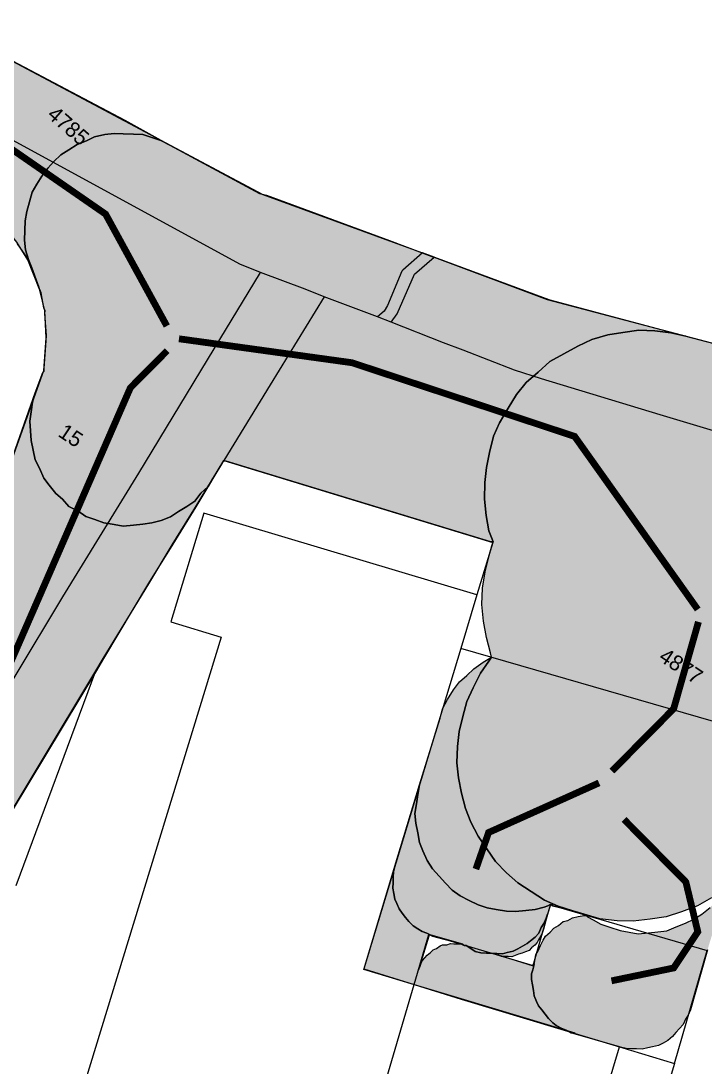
# Model space of a CAD drawing. Header units: metres. Extents: x -334141 to -333355, y -28168 to -27441.
# Drawn here: x -333707 to -333651.6, y -27686.8 to -27602.1 of the extents above; entities that cross this region are included whole.
import ezdxf

# ---------------------------------------------------------------- set-up
doc = ezdxf.new("R2010")
doc.units = ezdxf.units.M
for name, color, linetype, lineweight, true_color in [('EB-12-STREET-16-26M', 7, 'CONTINUOUS', 18, 0x4a5a46), ('EB-12-STREET-9-16M', 7, 'CONTINUOUS', 18, 0x84917d), ('EB-12-STREET-OVER-26M', 7, 'CONTINUOUS', 18, 0x2b3529), ('EB-12-STREET-UNDER-9M', 7, 'CONTINUOUS', 18, 0xb7c0b2), ('EB-12-STREET-VOID', 7, 'CONTINUOUS', 18, 0xe5e8e1), ('EB-BASE-EASEMENTS', 7, 'CONTINUOUS', 18, 0x71806b), ('EB-BASE-PARCEL-NUMBERS', 7, 'CONTINUOUS', 9, 0x8a8d90), ('EB-BASE-PARCELS', 7, 'CONTINUOUS', 18, 0x8a8d90), ('EB-BASE-SECTIONS', 7, 'CONTINUOUS', 9, 0xded8cf), ('EB-BASE-STRUCTURES', 7, 'CONTINUOUS', 18, 0x4e504d)]:
    doc.layers.add(name, color=color, linetype=linetype, lineweight=lineweight, true_color=true_color)
doc.styles.add('OD-INTER', font='Inter.ttf')

msp = doc.modelspace()

# ---------------------------------------------------------------- hatches: boundary and pattern name
at = {"layer": 'EB-12-STREET-VOID', "transparency": 33554630}
for points in [[(-333706.353, -27621.509), (-333706.442, -27621.395), (-333706.438, -27621.284), (-333707.231, -27620.146), (-333707.408, -27619.917), (-333708.559, -27618.434), (-333708.555, -27618.323), (-333708.648, -27618.319), (-333710.169, -27616.823), (-333710.35, -27616.705), (-333710.8, -27616.356), (-333710.893, -27616.353), (-333710.981, -27616.239), (-333718.731, -27612.857), (-333719.185, -27612.619), (-333719.547, -27612.384), (-333719.909, -27612.149), (-333720.175, -27611.807), (-333720.533, -27611.461), (-333720.706, -27611.122), (-333720.968, -27610.669), (-333721.141, -27610.33), (-333721.311, -27609.88), (-333721.387, -27609.433), (-333721.464, -27608.986), (-333721.448, -27608.543), (-333721.433, -27608.099), (-333721.325, -27607.659), (-333721.22, -27607.33), (-333721.02, -27606.893), (-333720.819, -27606.456), (-333720.623, -27606.13), (-333720.33, -27605.696), (-333720.044, -27605.484), (-333719.755, -27605.161), (-333719.374, -27604.842), (-333716.618, -27602.83), (-333716.24, -27602.621), (-333715.863, -27602.412), (-333715.485, -27602.204), (-333715.019, -27602.109), (-333714.645, -27602.011), (-333714.179, -27601.917), (-333713.994, -27601.923), (-333714.356, -27601.688), (-333714.622, -27601.346), (-333714.622, -27601.346), (-333714.714, -27601.343), (-333733.374, -27589.694), (-333733.374, -27589.694), (-333715.619, -27600.756), (-333714.891, -27601.115), (-333714.256, -27601.47), (-333713.524, -27601.718), (-333712.788, -27601.855), (-333712.048, -27601.881), (-333711.216, -27601.91), (-333710.476, -27601.936), (-333709.729, -27601.741), (-333708.985, -27601.656), (-333708.326, -27601.346), (-333707.575, -27601.04), (-333706.912, -27600.619), (-333706.342, -27600.195), (-333705.767, -27599.66), (-333707.972, -27601.803), (-333708.261, -27602.126), (-333708.639, -27602.334), (-333709.017, -27602.543), (-333709.394, -27602.752), (-333709.86, -27602.846), (-333710.238, -27603.055), (-333710.7, -27603.039), (-333710.978, -27603.029), (-333710.982, -27603.14), (-333710.624, -27603.485), (-333710.358, -27603.828), (-333710.266, -27603.831), (-333710.181, -27604.056), (-333710.088, -27604.059), (-333698.545, -27610.128), (-333698.545, -27610.128), (-333694.913, -27612.144), (-333695.641, -27611.785), (-333696.373, -27611.537), (-333697.105, -27611.289), (-333697.845, -27611.263), (-333698.677, -27611.234), (-333699.417, -27611.208), (-333700.16, -27611.292), (-333701, -27611.485), (-333701.659, -27611.794), (-333702.411, -27612.101), (-333703.074, -27612.522), (-333703.736, -27612.942), (-333704.311, -27613.477), (-333704.793, -27614.015), (-333705.278, -27614.664), (-333705.672, -27615.316), (-333706.065, -27615.968), (-333706.277, -27616.738), (-333706.49, -27617.508), (-333706.61, -27618.28), (-333706.637, -27619.056), (-333706.664, -27619.833), (-333706.599, -27620.612), (-333706.349, -27621.398), (-333706.095, -27622.073), (-333705.503, -27623.648), (-333705.503, -27623.648), (-333706.353, -27621.509)], [(-333691.815, -27639.783), (-333692.39, -27640.318), (-333692.876, -27640.967), (-333693.538, -27641.388), (-333694.201, -27641.808), (-333694.864, -27642.229), (-333695.616, -27642.536), (-333696.363, -27642.731), (-333697.107, -27642.816), (-333697.85, -27642.901), (-333698.687, -27642.982), (-333699.422, -27642.845), (-333700.251, -27642.705), (-333700.982, -27642.457), (-333701.714, -27642.209), (-333702.346, -27641.743), (-333703.074, -27641.384), (-333703.609, -27640.81), (-333704.148, -27640.347), (-333704.679, -27639.662), (-333705.122, -27639.092), (-333705.465, -27638.303), (-333705.811, -27637.624), (-333705.969, -27636.842), (-333706.126, -27636.059), (-333706.191, -27635.28), (-333706.256, -27634.5), (-333706.136, -27633.727), (-333706.017, -27632.955), (-333705.804, -27632.185), (-333705.191, -27630.542), (-333705.094, -27630.434), (-333705.087, -27630.212), (-333704.916, -27627.998), (-333704.9, -27627.555), (-333705.022, -27625.774), (-333705.015, -27625.552), (-333705.099, -27625.327), (-333705.334, -27624.098), (-333705.503, -27623.648), (-333706.095, -27622.073), (-333706.349, -27621.398), (-333706.599, -27620.612), (-333706.664, -27619.833), (-333706.637, -27619.056), (-333706.61, -27618.28), (-333706.49, -27617.508), (-333706.277, -27616.738), (-333706.065, -27615.968), (-333705.672, -27615.316), (-333705.278, -27614.664), (-333704.793, -27614.015), (-333704.311, -27613.477), (-333703.736, -27612.942), (-333703.074, -27612.522), (-333702.411, -27612.101), (-333701.659, -27611.794), (-333701, -27611.485), (-333700.16, -27611.292), (-333699.417, -27611.208), (-333698.677, -27611.234), (-333697.845, -27611.263), (-333697.105, -27611.289), (-333696.373, -27611.537), (-333695.641, -27611.785), (-333694.913, -27612.144), (-333687.646, -27616.063), (-333687.095, -27616.194), (-333677.134, -27619.876), (-333674.484, -27620.857), (-333673.571, -27621.222), (-333673.478, -27621.226), (-333664.523, -27624.539), (-333664.157, -27624.663), (-333653.151, -27627.605), (-333654.346, -27627.34), (-333655.636, -27627.184), (-333656.931, -27627.138), (-333658.233, -27627.314), (-333659.443, -27627.494), (-333660.753, -27627.891), (-333661.882, -27628.407), (-333663.015, -27629.033), (-333664.148, -27629.659), (-333665.104, -27630.513), (-333666.06, -27631.367), (-333666.835, -27632.339), (-333667.521, -27633.425), (-333668.211, -27634.622), (-333668.713, -27635.714), (-333669.037, -27637.035), (-333669.265, -27638.248), (-333669.401, -27639.464), (-333669.448, -27640.795), (-333669.31, -27642.132), (-333669.075, -27643.361), (-333668.821, -27644.036), (-333668.737, -27644.261), (-333668.737, -27644.261), (-333668.922, -27644.255), (-333690.354, -27637.726), (-333690.539, -27637.719), (-333690.636, -27637.827), (-333691.422, -27639.131), (-333691.815, -27639.783)], [(-333668.88, -27653.581), (-333668.961, -27653.245), (-333669.288, -27652.012), (-333669.518, -27650.672), (-333669.656, -27649.335), (-333669.609, -27648.005), (-333669.377, -27646.681), (-333669.053, -27645.36), (-333668.841, -27644.59), (-333668.737, -27644.261), (-333668.821, -27644.036), (-333669.075, -27643.361), (-333669.31, -27642.132), (-333669.448, -27640.795), (-333669.401, -27639.464), (-333669.265, -27638.248), (-333669.037, -27637.035), (-333668.713, -27635.714), (-333668.211, -27634.622), (-333667.521, -27633.425), (-333666.835, -27632.339), (-333666.06, -27631.367), (-333665.104, -27630.513), (-333664.148, -27629.659), (-333663.015, -27629.033), (-333661.882, -27628.407), (-333660.753, -27627.891), (-333659.443, -27627.494), (-333658.233, -27627.314), (-333656.931, -27627.138), (-333655.636, -27627.184), (-333654.346, -27627.34), (-333653.151, -27627.605), (-333636.549, -27631.965), (-333635.359, -27632.34), (-333634.172, -27632.826), (-333633.082, -27633.419), (-333632.089, -27634.12), (-333631.099, -27634.932), (-333630.206, -27635.852), (-333629.409, -27636.879), (-333628.704, -27637.903), (-333628.096, -27639.035), (-333627.677, -27640.271), (-333627.254, -27641.396), (-333627.019, -27642.625), (-333626.881, -27643.962), (-333626.924, -27645.182), (-333627.064, -27646.509), (-333627.292, -27647.722), (-333627.612, -27648.932), (-333628.117, -27650.135), (-333628.711, -27651.224), (-333629.398, -27652.31), (-333629.586, -27652.414), (-333629.691, -27652.744), (-333629.899, -27653.402), (-333632.335, -27662.086), (-333632.339, -27662.197), (-333632.763, -27663.736), (-333633.176, -27664.943), (-333633.678, -27666.035), (-333634.364, -27667.121), (-333635.143, -27668.204), (-333635.918, -27669.175), (-333636.874, -27670.03), (-333637.922, -27670.881), (-333638.963, -27671.51), (-333640.184, -27672.022), (-333641.313, -27672.537), (-333642.619, -27672.824), (-333643.829, -27673.004), (-333645.128, -27673.069), (-333646.422, -27673.023), (-333647.713, -27672.867), (-333648.907, -27672.602), (-333649.639, -27672.355), (-333649.916, -27672.345), (-333649.916, -27672.345), (-333651.053, -27673.082), (-333652.186, -27673.708), (-333653.5, -27674.216), (-333654.718, -27674.618), (-333656.02, -27674.794), (-333657.415, -27674.966), (-333658.709, -27674.921), (-333660.092, -27674.761), (-333661.375, -27674.383), (-333662.292, -27674.128), (-333663.482, -27673.753), (-333664.576, -27673.271), (-333665.662, -27672.566), (-333666.748, -27671.862), (-333667.645, -27671.053), (-333668.539, -27670.133), (-333669.243, -27669.11), (-333669.948, -27668.086), (-333670.556, -27666.954), (-333670.979, -27665.829), (-333671.306, -27664.596), (-333671.54, -27663.367), (-333671.682, -27662.141), (-333671.635, -27660.81), (-333671.5, -27659.594), (-333671.179, -27658.384), (-333670.859, -27657.174), (-333670.357, -27656.082), (-333669.759, -27654.882), (-333669.077, -27653.907), (-333668.88, -27653.581)], [(-333718.958, -27669.131), (-333718.866, -27669.134), (-333718.773, -27669.138), (-333718.307, -27669.043), (-333717.841, -27668.949), (-333717.378, -27668.965), (-333716.916, -27668.981), (-333716.55, -27669.105), (-333716.365, -27669.112), (-333716.365, -27669.112), (-333716.631, -27668.769), (-333716.896, -27668.427), (-333717.066, -27667.977), (-333717.239, -27667.638), (-333717.408, -27667.188), (-333717.485, -27666.741), (-333717.469, -27666.297), (-333717.546, -27665.851), (-333717.438, -27665.41), (-333717.422, -27664.967), (-333717.222, -27664.53), (-333709.713, -27643.259), (-333709.713, -27643.259), (-333705.804, -27632.185), (-333706.017, -27632.955), (-333706.136, -27633.727), (-333706.256, -27634.5), (-333706.191, -27635.28), (-333706.126, -27636.059), (-333705.969, -27636.842), (-333705.811, -27637.624), (-333705.465, -27638.303), (-333705.122, -27639.092), (-333704.679, -27639.662), (-333704.148, -27640.347), (-333703.609, -27640.81), (-333703.074, -27641.384), (-333702.346, -27641.743), (-333701.714, -27642.209), (-333700.982, -27642.457), (-333700.251, -27642.705), (-333699.422, -27642.845), (-333698.687, -27642.982), (-333697.85, -27642.901), (-333697.107, -27642.816), (-333696.363, -27642.731), (-333695.616, -27642.536), (-333694.864, -27642.229), (-333694.201, -27641.808), (-333693.538, -27641.388), (-333692.876, -27640.967), (-333692.39, -27640.318), (-333691.815, -27639.783), (-333691.422, -27639.131), (-333692.799, -27641.414), (-333692.799, -27641.414), (-333694.665, -27644.456), (-333696.628, -27647.606), (-333696.628, -27647.606), (-333700.268, -27653.694), (-333700.858, -27654.673), (-333709.118, -27668.368), (-333709.411, -27668.802), (-333709.7, -27669.125), (-333709.989, -27669.448), (-333710.367, -27669.656), (-333710.748, -27669.976), (-333711.126, -27670.185), (-333711.5, -27670.282), (-333711.97, -27670.488), (-333712.34, -27670.475), (-333712.806, -27670.569), (-333713.268, -27670.553), (-333713.638, -27670.54), (-333714.097, -27670.413), (-333714.097, -27670.413), (-333713.923, -27670.752), (-333713.658, -27671.094), (-333713.392, -27671.437), (-333713.223, -27671.887), (-333713.146, -27672.334), (-333712.977, -27672.784), (-333712.992, -27673.227), (-333713.008, -27673.671), (-333713.024, -27674.114), (-333713.132, -27674.554), (-333713.24, -27674.994), (-333713.441, -27675.431), (-333713.637, -27675.758), (-333718.457, -27683.802), (-333718.457, -27683.802), (-333716.294, -27680.215), (-333715.993, -27679.56), (-333715.692, -27678.904), (-333715.388, -27678.138), (-333715.268, -27677.365), (-333715.148, -27676.592), (-333715.213, -27675.813), (-333715.278, -27675.034), (-333715.436, -27674.251), (-333715.593, -27673.468), (-333715.94, -27672.79), (-333716.286, -27672.112), (-333716.632, -27671.433), (-333717.167, -27670.86), (-333717.703, -27670.286), (-333718.334, -27669.819), (-333718.966, -27669.353), (-333719.601, -27668.997), (-333720.329, -27668.639), (-333718.958, -27669.131)], [(-333663.944, -27673.737), (-333663.941, -27673.626), (-333664.125, -27673.619), (-333664.314, -27673.724), (-333664.596, -27673.825), (-333665.343, -27674.021), (-333666.087, -27674.105), (-333666.923, -27674.187), (-333667.662, -27674.161), (-333668.491, -27674.02), (-333669.227, -27673.884), (-333669.958, -27673.636), (-333670.686, -27673.277), (-333671.414, -27672.918), (-333672.046, -27672.452), (-333672.581, -27671.878), (-333673.116, -27671.304), (-333673.652, -27670.73), (-333674.09, -27670.049), (-333674.433, -27669.259), (-333674.687, -27668.584), (-333674.844, -27667.802), (-333675.002, -27667.019), (-333675.067, -27666.24), (-333674.947, -27665.467), (-333674.827, -27664.694), (-333674.707, -27663.921), (-333673.036, -27658.541), (-333672.824, -27657.771), (-333672.427, -27657.008), (-333671.937, -27656.248), (-333671.451, -27655.599), (-333670.877, -27655.065), (-333670.303, -27654.53), (-333669.543, -27654.002), (-333668.88, -27653.581), (-333669.077, -27653.907), (-333669.759, -27654.882), (-333670.357, -27656.082), (-333670.859, -27657.174), (-333671.179, -27658.384), (-333671.5, -27659.594), (-333671.635, -27660.81), (-333671.682, -27662.141), (-333671.54, -27663.367), (-333671.306, -27664.596), (-333670.979, -27665.829), (-333670.556, -27666.954), (-333669.948, -27668.086), (-333669.243, -27669.11), (-333668.539, -27670.133), (-333667.645, -27671.053), (-333666.748, -27671.862), (-333665.662, -27672.566), (-333664.576, -27673.271), (-333663.482, -27673.753), (-333662.292, -27674.128), (-333663.944, -27673.737)], [(-333664.129, -27673.73), (-333664.129, -27673.73), (-333664.338, -27674.389), (-333664.442, -27674.718), (-333664.643, -27675.155), (-333664.839, -27675.481), (-333665.04, -27675.918), (-333665.329, -27676.241), (-333665.71, -27676.561), (-333665.996, -27676.773), (-333666.373, -27676.981), (-333666.751, -27677.19), (-333667.129, -27677.399), (-333667.595, -27677.493), (-333667.969, -27677.591), (-333668.431, -27677.575), (-333668.893, -27677.559), (-333669.263, -27677.546), (-333669.725, -27677.529), (-333670.184, -27677.402), (-333670.546, -27677.167), (-333670.908, -27676.932), (-333671.093, -27676.926), (-333671.181, -27676.812), (-333673.658, -27676.169), (-333674.113, -27675.931), (-333674.479, -27675.807), (-333674.841, -27675.573), (-333675.203, -27675.338), (-333675.561, -27674.992), (-333675.827, -27674.65), (-333676.092, -27674.307), (-333676.358, -27673.965), (-333676.527, -27673.515), (-333676.7, -27673.176), (-333676.777, -27672.729), (-333676.854, -27672.282), (-333676.838, -27671.839), (-333676.823, -27671.395), (-333676.807, -27670.952), (-333676.699, -27670.512), (-333674.707, -27663.921), (-333674.827, -27664.694), (-333674.947, -27665.467), (-333675.067, -27666.24), (-333675.002, -27667.019), (-333674.844, -27667.802), (-333674.687, -27668.584), (-333674.433, -27669.259), (-333674.09, -27670.049), (-333673.652, -27670.73), (-333673.116, -27671.304), (-333672.581, -27671.878), (-333672.046, -27672.452), (-333671.414, -27672.918), (-333670.686, -27673.277), (-333669.958, -27673.636), (-333669.227, -27673.884), (-333668.491, -27674.02), (-333667.662, -27674.161), (-333666.923, -27674.187), (-333666.087, -27674.105), (-333665.343, -27674.021), (-333664.596, -27673.825), (-333664.314, -27673.724), (-333664.125, -27673.619), (-333664.125, -27673.619), (-333664.129, -27673.73)], [(-333671.338, -27681.247), (-333675.094, -27680.115), (-333679.215, -27678.86), (-333676.699, -27670.512), (-333676.807, -27670.952), (-333676.823, -27671.395), (-333676.838, -27671.839), (-333676.854, -27672.282), (-333676.777, -27672.729), (-333676.7, -27673.176), (-333676.527, -27673.515), (-333676.358, -27673.965), (-333676.092, -27674.307), (-333675.827, -27674.65), (-333675.561, -27674.992), (-333675.203, -27675.338), (-333674.841, -27675.573), (-333674.479, -27675.807), (-333674.113, -27675.931), (-333673.658, -27676.169), (-333671.181, -27676.812), (-333671.181, -27676.812), (-333673.932, -27676.049), (-333673.932, -27676.049), (-333673.932, -27676.049), (-333673.936, -27676.16), (-333674.773, -27678.905), (-333674.673, -27678.687), (-333674.569, -27678.357), (-333674.468, -27678.139), (-333674.276, -27677.924), (-333674.083, -27677.708), (-333673.798, -27677.497), (-333673.605, -27677.281), (-333673.324, -27677.18), (-333673.038, -27676.968), (-333672.85, -27676.864), (-333672.48, -27676.877), (-333672.198, -27676.776), (-333671.921, -27676.786), (-333671.644, -27676.795), (-333671.366, -27676.805), (-333671.093, -27676.926), (-333671.093, -27676.926), (-333670.908, -27676.932), (-333670.546, -27677.167), (-333670.184, -27677.402), (-333669.725, -27677.529), (-333669.263, -27677.546), (-333668.893, -27677.559), (-333668.431, -27677.575), (-333667.969, -27677.591), (-333667.595, -27677.493), (-333667.129, -27677.399), (-333666.751, -27677.19), (-333666.373, -27676.981), (-333665.996, -27676.773), (-333665.71, -27676.561), (-333665.329, -27676.241), (-333665.04, -27675.918), (-333664.839, -27675.481), (-333664.643, -27675.155), (-333664.442, -27674.718), (-333664.338, -27674.389), (-333664.658, -27675.599), (-333664.762, -27675.928), (-333664.863, -27676.147), (-333665.059, -27676.473), (-333665.16, -27676.691), (-333665.352, -27676.906), (-333665.638, -27677.118), (-333665.83, -27677.334), (-333666.112, -27677.435), (-333666.393, -27677.536), (-333666.674, -27677.637), (-333666.956, -27677.738), (-333667.237, -27677.839), (-333667.514, -27677.829), (-333667.792, -27677.82), (-333668.069, -27677.81), (-333668.342, -27677.689), (-333665.504, -27678.566), (-333665.504, -27678.566), (-333665.504, -27678.566), (-333665.5, -27678.455), (-333665.407, -27678.459), (-333665.515, -27678.899), (-333665.619, -27679.228), (-333665.635, -27679.672), (-333665.558, -27680.119), (-333665.481, -27680.565), (-333665.405, -27681.012), (-333665.235, -27681.462), (-333665.062, -27681.801), (-333664.797, -27682.144), (-333664.531, -27682.486), (-333664.265, -27682.828), (-333663.907, -27683.174), (-333663.638, -27683.406), (-333663.183, -27683.644), (-333662.817, -27683.768), (-333662.455, -27684.002), (-333662.085, -27684.015), (-333671.338, -27681.247)], [(-333649.92, -27672.456), (-333651.387, -27677.288), (-333651.387, -27677.288), (-333652.761, -27682.124), (-333652.961, -27682.561), (-333653.158, -27682.887), (-333653.359, -27683.324), (-333653.648, -27683.647), (-333653.937, -27683.97), (-333654.226, -27684.293), (-333654.608, -27684.612), (-333654.985, -27684.821), (-333655.363, -27685.03), (-333655.829, -27685.124), (-333656.203, -27685.222), (-333656.669, -27685.317), (-333657.131, -27685.3), (-333657.594, -27685.284), (-333657.964, -27685.271), (-333658.422, -27685.144), (-333658.514, -27685.141), (-333662.455, -27684.002), (-333662.817, -27683.768), (-333663.183, -27683.644), (-333663.638, -27683.406), (-333663.907, -27683.174), (-333664.265, -27682.828), (-333664.531, -27682.486), (-333664.797, -27682.144), (-333665.062, -27681.801), (-333665.235, -27681.462), (-333665.405, -27681.012), (-333665.481, -27680.565), (-333665.558, -27680.119), (-333665.635, -27679.672), (-333665.619, -27679.228), (-333665.515, -27678.899), (-333665.407, -27678.459), (-333665.287, -27677.686), (-333665.091, -27677.36), (-333664.89, -27676.923), (-333664.689, -27676.486), (-333664.493, -27676.16), (-333664.111, -27675.84), (-333663.822, -27675.517), (-333663.444, -27675.309), (-333663.063, -27674.989), (-333662.689, -27674.891), (-333662.311, -27674.683), (-333661.845, -27674.588), (-333661.379, -27674.493), (-333661.194, -27674.5), (-333661.194, -27674.5), (-333661.105, -27674.614), (-333660.651, -27674.852), (-333660.016, -27675.208), (-333659.284, -27675.455), (-333658.459, -27675.707), (-333657.724, -27675.844), (-333656.988, -27675.981), (-333656.152, -27675.899), (-333655.408, -27675.814), (-333654.664, -27675.73), (-333653.913, -27675.423), (-333653.162, -27675.116), (-333652.503, -27674.807), (-333651.84, -27674.386), (-333651.173, -27673.855), (-333650.691, -27673.316), (-333650.205, -27672.668), (-333650.109, -27672.56), (-333649.916, -27672.345), (-333649.92, -27672.456)]]:
    msp.add_hatch(color=256, dxfattribs=at).paths.add_polyline_path(points)

# ---------------------------------------------------------------- linework, layer by layer
at = {"layer": 'EB-12-STREET-16-26M', "const_width": 0.55}
msp.add_lwpolyline([(-333652.173, -27649.73), (-333662.14, -27635.724), (-333680.167, -27629.759), (-333694.171, -27627.822)], dxfattribs=at)
at = {"layer": 'EB-12-STREET-9-16M', "const_width": 0.55}
for points in [[(-333695.153, -27626.788), (-333700.11, -27617.733), (-333713.123, -27608.726)], [(-333730.186, -27677.727), (-333725.153, -27676.794), (-333715.129, -27670.82), (-333698.106, -27631.791), (-333695.131, -27628.787)], [(-333670.134, -27670.743), (-333669.104, -27667.782), (-333660.167, -27663.768)]]:
    msp.add_lwpolyline(points, dxfattribs=at)
at = {"layer": 'EB-12-STREET-OVER-26M', "const_width": 0.55}
msp.add_lwpolyline([(-333659.115, -27662.806), (-333654.123, -27657.765), (-333652.116, -27650.731)], dxfattribs=at)
at = {"layer": 'EB-12-STREET-UNDER-9M', "const_width": 0.55}
msp.add_lwpolyline([(-333659.159, -27679.789), (-333654.123, -27678.746), (-333652.168, -27675.818), (-333653.137, -27671.787), (-333658.142, -27666.726)], dxfattribs=at)
at = {"layer": 'EB-12-STREET-VOID'}
for points in [[(-333710.088, -27604.059), (-333698.545, -27610.128), (-333698.545, -27610.128), (-333694.913, -27612.144), (-333695.641, -27611.785), (-333696.373, -27611.537), (-333697.105, -27611.289), (-333697.845, -27611.263), (-333698.677, -27611.234), (-333699.417, -27611.208), (-333700.16, -27611.292), (-333701, -27611.485), (-333701.659, -27611.794), (-333702.411, -27612.101), (-333703.074, -27612.522), (-333703.736, -27612.942), (-333704.311, -27613.477), (-333704.793, -27614.015), (-333705.278, -27614.664), (-333705.672, -27615.316), (-333706.065, -27615.968), (-333706.277, -27616.738), (-333706.49, -27617.508), (-333706.61, -27618.28), (-333706.637, -27619.056), (-333706.664, -27619.833), (-333706.599, -27620.612), (-333706.349, -27621.398), (-333706.095, -27622.073), (-333705.503, -27623.648), (-333705.503, -27623.648), (-333706.353, -27621.509), (-333706.353, -27621.509), (-333706.442, -27621.395), (-333706.438, -27621.284), (-333707.231, -27620.146)], [(-333651.053, -27673.082), (-333652.186, -27673.708), (-333653.5, -27674.216), (-333654.718, -27674.618), (-333656.02, -27674.794), (-333657.415, -27674.966), (-333658.709, -27674.921), (-333660.092, -27674.761), (-333661.375, -27674.383), (-333662.292, -27674.128), (-333663.482, -27673.753), (-333664.576, -27673.271), (-333665.662, -27672.566), (-333666.748, -27671.862), (-333667.645, -27671.053), (-333668.539, -27670.133), (-333669.243, -27669.11), (-333669.948, -27668.086), (-333670.556, -27666.954), (-333670.979, -27665.829), (-333671.306, -27664.596), (-333671.54, -27663.367), (-333671.682, -27662.141), (-333671.635, -27660.81), (-333671.5, -27659.594), (-333671.179, -27658.384), (-333670.859, -27657.174), (-333670.357, -27656.082), (-333669.759, -27654.882), (-333669.077, -27653.907), (-333668.88, -27653.581), (-333668.88, -27653.581), (-333668.961, -27653.245), (-333669.288, -27652.012), (-333669.518, -27650.672), (-333669.656, -27649.335), (-333669.609, -27648.005), (-333669.377, -27646.681), (-333669.053, -27645.36), (-333668.841, -27644.59), (-333668.737, -27644.261), (-333668.821, -27644.036), (-333669.075, -27643.361), (-333669.31, -27642.132), (-333669.448, -27640.795), (-333669.401, -27639.464), (-333669.265, -27638.248), (-333669.037, -27637.035), (-333668.713, -27635.714), (-333668.211, -27634.622), (-333667.521, -27633.425), (-333666.835, -27632.339), (-333666.06, -27631.367), (-333665.104, -27630.513), (-333664.148, -27629.659), (-333663.015, -27629.033), (-333661.882, -27628.407), (-333660.753, -27627.891), (-333659.443, -27627.494), (-333658.233, -27627.314), (-333656.931, -27627.138), (-333655.636, -27627.184), (-333654.346, -27627.34), (-333653.151, -27627.605), (-333636.549, -27631.965)], [(-333709.713, -27643.259), (-333705.804, -27632.185), (-333706.017, -27632.955), (-333706.136, -27633.727), (-333706.256, -27634.5), (-333706.191, -27635.28), (-333706.126, -27636.059), (-333705.969, -27636.842), (-333705.811, -27637.624), (-333705.465, -27638.303), (-333705.122, -27639.092), (-333704.679, -27639.662), (-333704.148, -27640.347), (-333703.609, -27640.81), (-333703.074, -27641.384), (-333702.346, -27641.743), (-333701.714, -27642.209), (-333700.982, -27642.457), (-333700.251, -27642.705), (-333699.422, -27642.845), (-333698.687, -27642.982), (-333697.85, -27642.901), (-333697.107, -27642.816), (-333696.363, -27642.731), (-333695.616, -27642.536), (-333694.864, -27642.229), (-333694.201, -27641.808), (-333693.538, -27641.388), (-333692.876, -27640.967), (-333692.39, -27640.318), (-333691.815, -27639.783), (-333691.422, -27639.131), (-333692.799, -27641.414), (-333692.799, -27641.414), (-333694.665, -27644.456), (-333696.628, -27647.606), (-333696.628, -27647.606), (-333700.268, -27653.694), (-333700.858, -27654.673), (-333709.118, -27668.368)], [(-333651.387, -27677.288), (-333652.761, -27682.124), (-333652.961, -27682.561), (-333653.158, -27682.887), (-333653.359, -27683.324), (-333653.648, -27683.647), (-333653.937, -27683.97), (-333654.226, -27684.293), (-333654.608, -27684.612), (-333654.985, -27684.821), (-333655.363, -27685.03), (-333655.829, -27685.124), (-333656.203, -27685.222), (-333656.669, -27685.317), (-333657.131, -27685.3), (-333657.594, -27685.284), (-333657.964, -27685.271), (-333658.422, -27685.144), (-333658.514, -27685.141), (-333662.455, -27684.002), (-333662.817, -27683.768), (-333663.183, -27683.644), (-333663.638, -27683.406), (-333663.907, -27683.174), (-333664.265, -27682.828), (-333664.531, -27682.486), (-333664.797, -27682.144), (-333665.062, -27681.801), (-333665.235, -27681.462), (-333665.405, -27681.012), (-333665.481, -27680.565), (-333665.558, -27680.119), (-333665.635, -27679.672), (-333665.619, -27679.228), (-333665.515, -27678.899), (-333665.407, -27678.459), (-333665.287, -27677.686), (-333665.091, -27677.36), (-333664.89, -27676.923), (-333664.689, -27676.486), (-333664.493, -27676.16), (-333664.111, -27675.84), (-333663.822, -27675.517), (-333663.444, -27675.309), (-333663.063, -27674.989), (-333662.689, -27674.891), (-333662.311, -27674.683), (-333661.845, -27674.588), (-333661.379, -27674.493), (-333661.194, -27674.5), (-333661.194, -27674.5), (-333661.105, -27674.614), (-333660.651, -27674.852), (-333660.016, -27675.208), (-333659.284, -27675.455), (-333658.459, -27675.707), (-333657.724, -27675.844), (-333656.988, -27675.981), (-333656.152, -27675.899), (-333655.408, -27675.814), (-333654.664, -27675.73), (-333653.913, -27675.423), (-333653.162, -27675.116), (-333652.503, -27674.807), (-333651.84, -27674.386), (-333651.173, -27673.855)]]:
    msp.add_lwpolyline(points, dxfattribs=at)
for points in [[(-333691.815, -27639.783), (-333692.39, -27640.318), (-333692.876, -27640.967), (-333693.538, -27641.388), (-333694.201, -27641.808), (-333694.864, -27642.229), (-333695.616, -27642.536), (-333696.363, -27642.731), (-333697.107, -27642.816), (-333697.85, -27642.901), (-333698.687, -27642.982), (-333699.422, -27642.845), (-333700.251, -27642.705), (-333700.982, -27642.457), (-333701.714, -27642.209), (-333702.346, -27641.743), (-333703.074, -27641.384), (-333703.609, -27640.81), (-333704.148, -27640.347), (-333704.679, -27639.662), (-333705.122, -27639.092), (-333705.465, -27638.303), (-333705.811, -27637.624), (-333705.969, -27636.842), (-333706.126, -27636.059), (-333706.191, -27635.28), (-333706.256, -27634.5), (-333706.136, -27633.727), (-333706.017, -27632.955), (-333705.804, -27632.185), (-333705.191, -27630.542), (-333705.094, -27630.434), (-333705.087, -27630.212), (-333704.916, -27627.998), (-333704.9, -27627.555), (-333705.022, -27625.774), (-333705.015, -27625.552), (-333705.099, -27625.327), (-333705.334, -27624.098), (-333705.503, -27623.648), (-333706.095, -27622.073), (-333706.349, -27621.398), (-333706.599, -27620.612), (-333706.664, -27619.833), (-333706.637, -27619.056), (-333706.61, -27618.28), (-333706.49, -27617.508), (-333706.277, -27616.738), (-333706.065, -27615.968), (-333705.672, -27615.316), (-333705.278, -27614.664), (-333704.793, -27614.015), (-333704.311, -27613.477), (-333703.736, -27612.942), (-333703.074, -27612.522), (-333702.411, -27612.101), (-333701.659, -27611.794), (-333701, -27611.485), (-333700.16, -27611.292), (-333699.417, -27611.208), (-333698.677, -27611.234), (-333697.845, -27611.263), (-333697.105, -27611.289), (-333696.373, -27611.537), (-333695.641, -27611.785), (-333694.913, -27612.144), (-333687.646, -27616.063), (-333687.095, -27616.194), (-333677.134, -27619.876), (-333674.484, -27620.857), (-333673.571, -27621.222), (-333673.478, -27621.226), (-333664.523, -27624.539), (-333664.157, -27624.663), (-333653.151, -27627.605), (-333654.346, -27627.34), (-333655.636, -27627.184), (-333656.931, -27627.138), (-333658.233, -27627.314), (-333659.443, -27627.494), (-333660.753, -27627.891), (-333661.882, -27628.407), (-333663.015, -27629.033), (-333664.148, -27629.659), (-333665.104, -27630.513), (-333666.06, -27631.367), (-333666.835, -27632.339), (-333667.521, -27633.425), (-333668.211, -27634.622), (-333668.713, -27635.714), (-333669.037, -27637.035), (-333669.265, -27638.248), (-333669.401, -27639.464), (-333669.448, -27640.795), (-333669.31, -27642.132), (-333669.075, -27643.361), (-333668.821, -27644.036), (-333668.737, -27644.261), (-333668.737, -27644.261), (-333668.922, -27644.255), (-333690.354, -27637.726), (-333690.539, -27637.719), (-333690.636, -27637.827), (-333691.422, -27639.131), (-333691.815, -27639.783)], [(-333663.944, -27673.737), (-333663.941, -27673.626), (-333664.125, -27673.619), (-333664.314, -27673.724), (-333664.596, -27673.825), (-333665.343, -27674.021), (-333666.087, -27674.105), (-333666.923, -27674.187), (-333667.662, -27674.161), (-333668.491, -27674.02), (-333669.227, -27673.884), (-333669.958, -27673.636), (-333670.686, -27673.277), (-333671.414, -27672.918), (-333672.046, -27672.452), (-333672.581, -27671.878), (-333673.116, -27671.304), (-333673.652, -27670.73), (-333674.09, -27670.049), (-333674.433, -27669.259), (-333674.687, -27668.584), (-333674.844, -27667.802), (-333675.002, -27667.019), (-333675.067, -27666.24), (-333674.947, -27665.467), (-333674.827, -27664.694), (-333674.707, -27663.921), (-333673.036, -27658.541), (-333672.824, -27657.771), (-333672.427, -27657.008), (-333671.937, -27656.248), (-333671.451, -27655.599), (-333670.877, -27655.065), (-333670.303, -27654.53), (-333669.543, -27654.002), (-333668.88, -27653.581), (-333669.077, -27653.907), (-333669.759, -27654.882), (-333670.357, -27656.082), (-333670.859, -27657.174), (-333671.179, -27658.384), (-333671.5, -27659.594), (-333671.635, -27660.81), (-333671.682, -27662.141), (-333671.54, -27663.367), (-333671.306, -27664.596), (-333670.979, -27665.829), (-333670.556, -27666.954), (-333669.948, -27668.086), (-333669.243, -27669.11), (-333668.539, -27670.133), (-333667.645, -27671.053), (-333666.748, -27671.862), (-333665.662, -27672.566), (-333664.576, -27673.271), (-333663.482, -27673.753), (-333662.292, -27674.128), (-333663.944, -27673.737)], [(-333664.129, -27673.73), (-333664.129, -27673.73), (-333664.338, -27674.389), (-333664.442, -27674.718), (-333664.643, -27675.155), (-333664.839, -27675.481), (-333665.04, -27675.918), (-333665.329, -27676.241), (-333665.71, -27676.561), (-333665.996, -27676.773), (-333666.373, -27676.981), (-333666.751, -27677.19), (-333667.129, -27677.399), (-333667.595, -27677.493), (-333667.969, -27677.591), (-333668.431, -27677.575), (-333668.893, -27677.559), (-333669.263, -27677.546), (-333669.725, -27677.529), (-333670.184, -27677.402), (-333670.546, -27677.167), (-333670.908, -27676.932), (-333671.093, -27676.926), (-333671.181, -27676.812), (-333673.658, -27676.169), (-333674.113, -27675.931), (-333674.479, -27675.807), (-333674.841, -27675.573), (-333675.203, -27675.338), (-333675.561, -27674.992), (-333675.827, -27674.65), (-333676.092, -27674.307), (-333676.358, -27673.965), (-333676.527, -27673.515), (-333676.7, -27673.176), (-333676.777, -27672.729), (-333676.854, -27672.282), (-333676.838, -27671.839), (-333676.823, -27671.395), (-333676.807, -27670.952), (-333676.699, -27670.512), (-333674.707, -27663.921), (-333674.827, -27664.694), (-333674.947, -27665.467), (-333675.067, -27666.24), (-333675.002, -27667.019), (-333674.844, -27667.802), (-333674.687, -27668.584), (-333674.433, -27669.259), (-333674.09, -27670.049), (-333673.652, -27670.73), (-333673.116, -27671.304), (-333672.581, -27671.878), (-333672.046, -27672.452), (-333671.414, -27672.918), (-333670.686, -27673.277), (-333669.958, -27673.636), (-333669.227, -27673.884), (-333668.491, -27674.02), (-333667.662, -27674.161), (-333666.923, -27674.187), (-333666.087, -27674.105), (-333665.343, -27674.021), (-333664.596, -27673.825), (-333664.314, -27673.724), (-333664.125, -27673.619), (-333664.125, -27673.619), (-333664.129, -27673.73)], [(-333671.338, -27681.247), (-333675.094, -27680.115), (-333679.215, -27678.86), (-333676.699, -27670.512), (-333676.807, -27670.952), (-333676.823, -27671.395), (-333676.838, -27671.839), (-333676.854, -27672.282), (-333676.777, -27672.729), (-333676.7, -27673.176), (-333676.527, -27673.515), (-333676.358, -27673.965), (-333676.092, -27674.307), (-333675.827, -27674.65), (-333675.561, -27674.992), (-333675.203, -27675.338), (-333674.841, -27675.573), (-333674.479, -27675.807), (-333674.113, -27675.931), (-333673.658, -27676.169), (-333671.181, -27676.812), (-333671.181, -27676.812), (-333673.932, -27676.049), (-333673.932, -27676.049), (-333673.932, -27676.049), (-333673.936, -27676.16), (-333674.773, -27678.905), (-333674.673, -27678.687), (-333674.569, -27678.357), (-333674.468, -27678.139), (-333674.276, -27677.924), (-333674.083, -27677.708), (-333673.798, -27677.497), (-333673.605, -27677.281), (-333673.324, -27677.18), (-333673.038, -27676.968), (-333672.85, -27676.864), (-333672.48, -27676.877), (-333672.198, -27676.776), (-333671.921, -27676.786), (-333671.644, -27676.795), (-333671.366, -27676.805), (-333671.093, -27676.926), (-333671.093, -27676.926), (-333670.908, -27676.932), (-333670.546, -27677.167), (-333670.184, -27677.402), (-333669.725, -27677.529), (-333669.263, -27677.546), (-333668.893, -27677.559), (-333668.431, -27677.575), (-333667.969, -27677.591), (-333667.595, -27677.493), (-333667.129, -27677.399), (-333666.751, -27677.19), (-333666.373, -27676.981), (-333665.996, -27676.773), (-333665.71, -27676.561), (-333665.329, -27676.241), (-333665.04, -27675.918), (-333664.839, -27675.481), (-333664.643, -27675.155), (-333664.442, -27674.718), (-333664.338, -27674.389), (-333664.658, -27675.599), (-333664.762, -27675.928), (-333664.863, -27676.147), (-333665.059, -27676.473), (-333665.16, -27676.691), (-333665.352, -27676.906), (-333665.638, -27677.118), (-333665.83, -27677.334), (-333666.112, -27677.435), (-333666.393, -27677.536), (-333666.674, -27677.637), (-333666.956, -27677.738), (-333667.237, -27677.839), (-333667.514, -27677.829), (-333667.792, -27677.82), (-333668.069, -27677.81), (-333668.342, -27677.689), (-333665.504, -27678.566), (-333665.504, -27678.566), (-333665.504, -27678.566), (-333665.5, -27678.455), (-333665.407, -27678.459), (-333665.515, -27678.899), (-333665.619, -27679.228), (-333665.635, -27679.672), (-333665.558, -27680.119), (-333665.481, -27680.565), (-333665.405, -27681.012), (-333665.235, -27681.462), (-333665.062, -27681.801), (-333664.797, -27682.144), (-333664.531, -27682.486), (-333664.265, -27682.828), (-333663.907, -27683.174), (-333663.638, -27683.406), (-333663.183, -27683.644), (-333662.817, -27683.768), (-333662.455, -27684.002), (-333662.085, -27684.015), (-333671.338, -27681.247)]]:
    msp.add_lwpolyline(points, close=True, dxfattribs=at)
at = {"layer": 'EB-BASE-EASEMENTS'}
msp.add_lwpolyline([(-333667.076, -27713.868), (-333658.506, -27685.131)], dxfattribs=at)
at = {"layer": 'EB-BASE-PARCELS'}
for points in [[(-333710.201, -27604.005), (-333698.577, -27610.171), (-333687.381, -27616.14), (-333677.124, -27619.9), (-333674.461, -27620.873)], [(-333709.726, -27643.236), (-333705.109, -27630.397), (-333704.928, -27627.738), (-333705.026, -27625.566), (-333705.439, -27623.877), (-333706.394, -27621.421), (-333707.3, -27620.002), (-333708.594, -27618.353), (-333710.24, -27616.808), (-333710.896, -27616.295), (-333719.25, -27612.597)], [(-333674.461, -27620.873), (-333676.06, -27622.278), (-333676.129, -27622.338), (-333677.301, -27625.141), (-333677.568, -27625.596), (-333678.089, -27626.051)], [(-333676.994, -27626.479), (-333676.513, -27625.81), (-333675.094, -27622.605), (-333673.51, -27621.22)], [(-333673.51, -27621.22), (-333674.461, -27620.873)], [(-333673.51, -27621.22), (-333664.37, -27624.652), (-333581.376, -27646.514), (-333577.748, -27647.609), (-333573.976, -27648.853), (-333570.213, -27650.104), (-333558.664, -27653.88)], [(-333722.974, -27680.771), (-333719.168, -27674.503), (-333715.16, -27667.878), (-333711.27, -27661.467), (-333707.427, -27655.127), (-333703.561, -27648.716), (-333697.43, -27638.696), (-333691.322, -27628.629), (-333687.559, -27622.462)], [(-333682.421, -27624.43), (-333686.787, -27631.562), (-333690.532, -27637.666)], [(-333700.9, -27654.691), (-333700.302, -27653.7), (-333696.61, -27647.645), (-333694.721, -27644.509), (-333692.831, -27641.438), (-333690.532, -27637.666)], [(-333690.532, -27637.666), (-333668.763, -27644.304), (-333670.047, -27648.554)], [(-333670.047, -27648.554), (-333671.36, -27652.901)], [(-333671.36, -27652.901), (-333679.193, -27678.827), (-333675.125, -27680.091)], [(-333710.026, -27669.826), (-333700.9, -27654.691)], [(-333707.347, -27672.072), (-333700.9, -27654.691)], [(-333654.067, -27686.472), (-333651.417, -27677.328)], [(-333675.125, -27680.091), (-333671.317, -27681.275), (-333658.506, -27685.131)], [(-333658.506, -27685.131), (-333654.067, -27686.472)], [(-333654.067, -27686.472), (-333662.698, -27715.106)]]:
    msp.add_lwpolyline(points, dxfattribs=at)
at = {"layer": 'EB-BASE-SECTIONS'}
for points in [[(-333687.559, -27622.462), (-333689.257, -27621.787), (-333714.44, -27608.039)], [(-333682.421, -27624.43), (-333683.945, -27623.819), (-333687.559, -27622.462)], [(-333678.089, -27626.051), (-333682.421, -27624.43)], [(-333676.994, -27626.479), (-333678.089, -27626.051)], [(-333671.161, -27628.75), (-333672.745, -27628.137), (-333676.994, -27626.479)], [(-333637.36, -27639.291), (-333637.887, -27639.135), (-333645.777, -27636.805), (-333655.211, -27633.969), (-333664.832, -27631.053), (-333667.011, -27630.358), (-333671.161, -27628.75)]]:
    msp.add_lwpolyline(points, dxfattribs=at)
at = {"layer": 'EB-BASE-STRUCTURES'}
for points in [[(-333670.047, -27648.554), (-333692.164, -27641.935), (-333694.821, -27650.743), (-333690.763, -27651.975), (-333706.222, -27702.451)], [(-333632.862, -27663.992), (-333671.36, -27652.901)], [(-333675.125, -27680.091), (-333673.951, -27676.041), (-333665.485, -27678.55), (-333664.09, -27673.635), (-333651.417, -27677.328)], [(-333683.667, -27709.081), (-333675.125, -27680.091)]]:
    msp.add_lwpolyline(points, dxfattribs=at)

# ---------------------------------------------------------------- texts
at = {"layer": 'EB-BASE-PARCEL-NUMBERS', "style": 'OD-INTER'}
for s, rotation, p in [('4785', 318.63246, (-333704.923, -27609.817)), ('15', 326.45534, (-333704.039, -27635.659)), ('4877', 326.45534, (-333655.417, -27653.803))]:
    msp.add_text(s, height=1.25, rotation=rotation, dxfattribs=at).set_placement(p)

doc.saveas('drawing.dxf')
